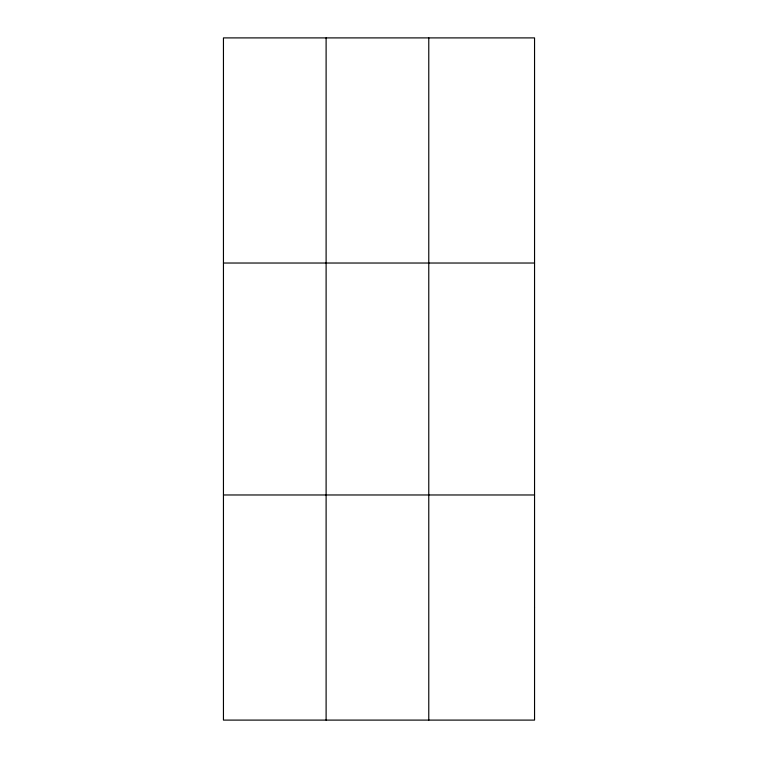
<?xml version="1.0" encoding="UTF-8"?>
<svg xmlns="http://www.w3.org/2000/svg" width="758" height="758" viewBox="0 0 758 758"><rect width="100%" height="100%" fill="white"/><g stroke="black" fill="none" stroke-linecap="round" stroke-linejoin="round"><path stroke-width="1.14" d="M326.111 37.9L326.111 720.1M428.772 37.9L428.772 720.1M223.449 263.026L534.551 263.026M223.449 494.974L534.551 494.974M534.551 607.537L534.551 720.1L223.449 720.1L223.449 37.9L534.551 37.9L534.551 607.537"/></g></svg>
